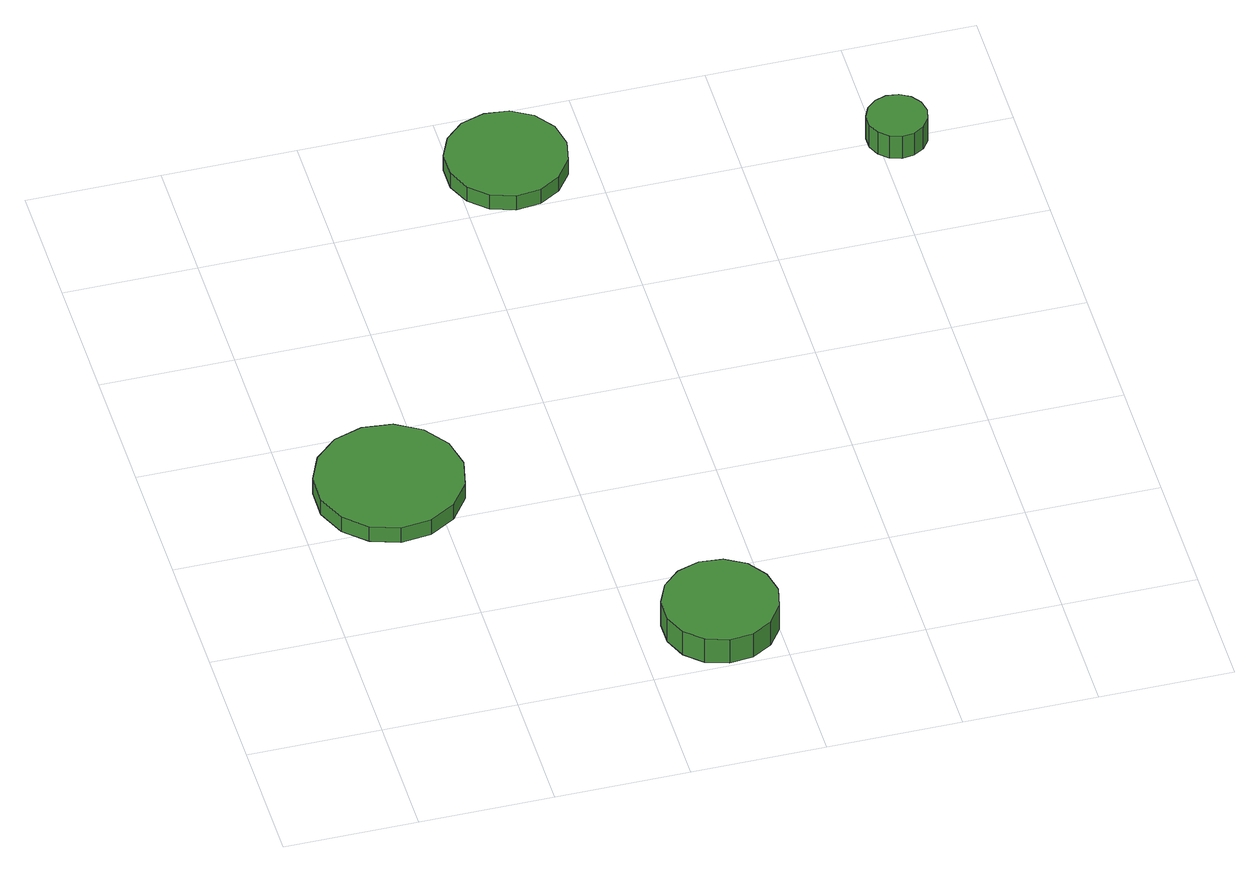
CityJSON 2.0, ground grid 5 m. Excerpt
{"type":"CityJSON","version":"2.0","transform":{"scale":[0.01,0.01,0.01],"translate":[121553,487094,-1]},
"CityObjects":{
"tree1":{"type":"SolitaryVegetationObject","attributes":{"function":"something"},"geometry":[{"type":"MultiSurface","lod":"1","boundaries":[[[0,1,2,3,4,5,6,7,8,9,10,11,12,13,14]],[[15,16,17,18,19,20,21,22,23,24,25,26,27,28,29]],[[0,29,28,1]],[[1,28,27,2]],[[2,27,26,3]],[[3,26,25,4]],[[4,25,24,5]],[[5,24,23,6]],[[6,23,22,7]],[[7,22,21,8]],[[8,21,20,9]],[[9,20,19,10]],[[10,19,18,11]],[[11,18,17,12]],[[12,17,16,13]],[[13,16,15,14]],[[14,15,29,0]]]}]},
"tree2":{"type":"SolitaryVegetationObject","attributes":{"function":"something"},"geometry":[{"type":"MultiSurface","lod":"1","boundaries":[[[30,31,32,33,34,35,36,37,38,39,40,41,42,43,44]],[[45,46,47,48,49,50,51,52,53,54,55,56,57,58,59]],[[30,59,58,31]],[[31,58,57,32]],[[32,57,56,33]],[[33,56,55,34]],[[34,55,54,35]],[[35,54,53,36]],[[36,53,52,37]],[[37,52,51,38]],[[38,51,50,39]],[[39,50,49,40]],[[40,49,48,41]],[[41,48,47,42]],[[42,47,46,43]],[[43,46,45,44]],[[44,45,59,30]]]}]},
"tree3":{"type":"SolitaryVegetationObject","attributes":{"function":"something"},"geometry":[{"type":"MultiSurface","lod":"1","boundaries":[[[60,61,62,63,64,65,66,67,68,69,70,71,72,73,74]],[[75,76,77,78,79,80,81,82,83,84,85,86,87,88,89]],[[60,89,88,61]],[[61,88,87,62]],[[62,87,86,63]],[[63,86,85,64]],[[64,85,84,65]],[[65,84,83,66]],[[66,83,82,67]],[[67,82,81,68]],[[68,81,80,69]],[[69,80,79,70]],[[70,79,78,71]],[[71,78,77,72]],[[72,77,76,73]],[[73,76,75,74]],[[74,75,89,60]]]}]},
"tree4":{"type":"SolitaryVegetationObject","attributes":{"function":"something"},"geometry":[{"type":"MultiSurface","lod":"1","boundaries":[[[90,91,92,93,94,95,96,97,98,99,100,101,102,103,104]],[[105,106,107,108,109,110,111,112,113,114,115,116,117,118,119]],[[90,119,118,91]],[[91,118,117,92]],[[92,117,116,93]],[[93,116,115,94]],[[94,115,114,95]],[[95,114,113,96]],[[96,113,112,97]],[[97,112,111,98]],[[98,111,110,99]],[[99,110,109,100]],[[100,109,108,101]],[[101,108,107,102]],[[102,107,106,103]],[[103,106,105,104]],[[104,105,119,90]]]}]}
},
"vertices":[
[624,1199,129],[600,1309,129],[533,1401,129],[435,1458,129],[322,1470,129],[214,1435,129],[130,1359,129],[84,1255,129],[84,1142,129],[130,1038,129],[214,962,129],[322,927,129],[435,939,129],[533,996,129],[600,1088,129],[600,1088,59],[533,996,59],[435,939,59],[322,927,59],[214,962,59],[130,1038,59],[84,1142,59],[84,1255,59],[130,1359,59],[214,1435,59],[322,1470,59],[435,1458,59],[533,1401,59],[600,1309,59],[624,1199,59],
[1517,224,172],[1498,310,172],[1447,382,172],[1370,426,172],[1282,435,172],[1198,408,172],[1133,349,172],[1097,268,172],[1097,180,172],[1133,99,172],[1198,40,172],[1282,13,172],[1370,22,172],[1447,66,172],[1498,138,172],[1498,138,59],[1447,66,59],[1370,22,59],[1282,13,59],[1198,40,59],[1133,99,59],[1097,180,59],[1097,268,59],[1133,349,59],[1198,408,59],[1282,435,59],[1370,426,59],[1447,382,59],[1498,310,59],[1517,224,59],
[1415,2717,129],[1396,2808,129],[1341,2883,129],[1261,2930,129],[1169,2939,129],[1080,2911,129],[1011,2848,129],[973,2764,129],[973,2671,129],[1011,2586,129],[1080,2524,129],[1169,2495,129],[1261,2505,129],[1341,2551,129],[1396,2626,129],[1396,2626,60],[1341,2551,60],[1261,2505,60],[1169,2495,60],[1080,2524,60],[1011,2586,60],[973,2671,60],[973,2764,60],[1011,2848,60],[1080,2911,60],[1169,2939,60],[1261,2930,60],[1341,2883,60],[1396,2808,60],[1415,2717,60],
[2684,2508,166],[2674,2553,166],[2647,2590,166],[2607,2613,166],[2561,2618,166],[2518,2604,166],[2483,2573,166],[2464,2531,166],[2464,2484,166],[2483,2442,166],[2518,2411,166],[2561,2397,166],[2607,2402,166],[2647,2425,166],[2674,2462,166],[2674,2462,60],[2647,2425,60],[2607,2402,60],[2561,2397,60],[2518,2411,60],[2483,2442,60],[2464,2484,60],[2464,2531,60],[2483,2573,60],[2518,2604,60],[2561,2618,60],[2607,2613,60],[2647,2590,60],[2674,2553,60],[2684,2508,60]
]}
